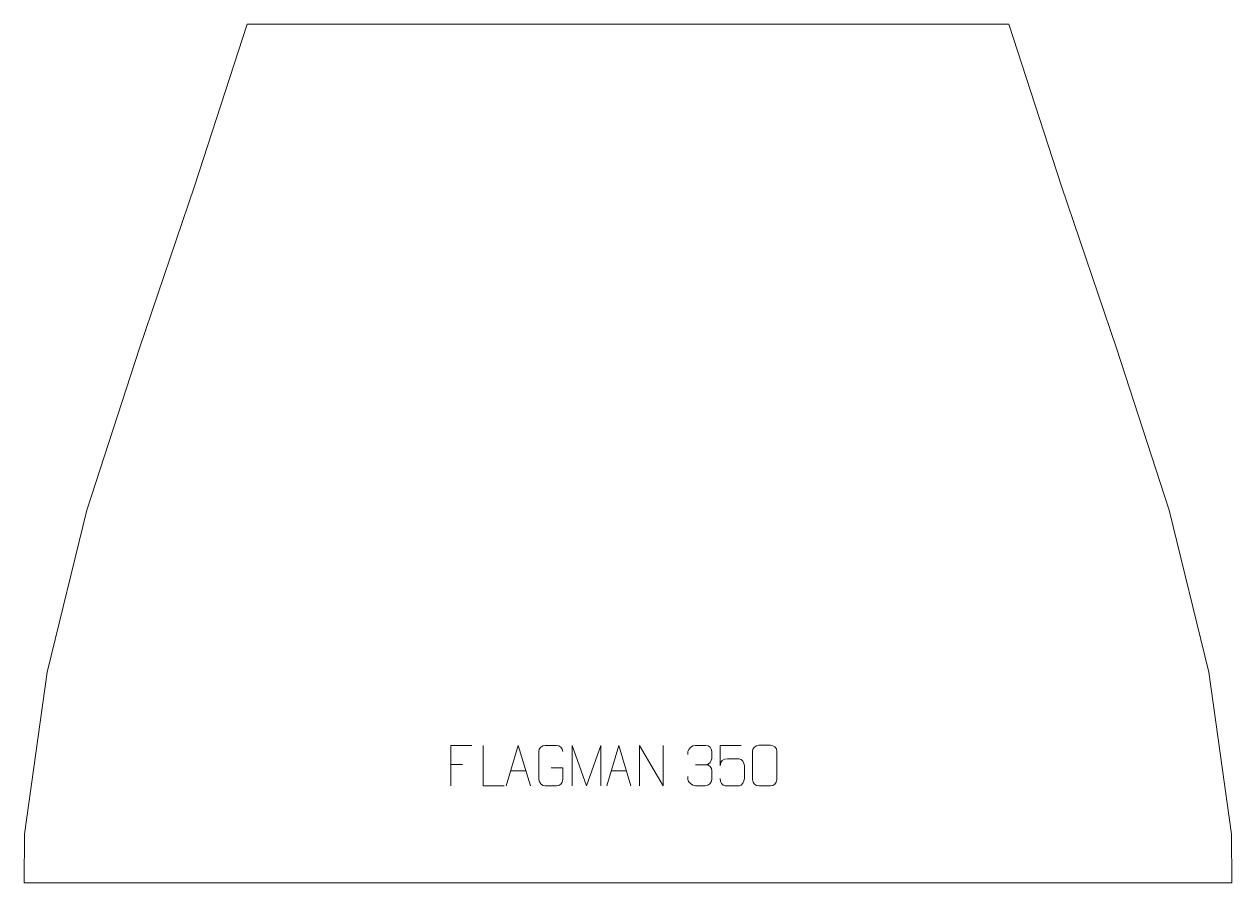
# Model space of a CAD drawing. Header units: millimetres. Extents: x -361 to 384, y 823 to 1353.
import ezdxf

# ---------------------------------------------------------------- set-up
doc = ezdxf.new("R2010")
doc.units = ezdxf.units.MM
doc.header["$MEASUREMENT"] = 0
doc.layers.add('layer 1', color=7, linetype='Continuous')

msp = doc.modelspace()

# ---------------------------------------------------------------- linework, layer by layer
at = {"layer": 'layer 1', "color": 242, "lineweight": 9}
msp.add_open_spline([(-223.3977, 1352.9326), (-223.3977, 1352.9326), (246.6025, 1352.9326), (246.6025, 1352.9326), (246.6025, 1352.9326), (246.6025, 1352.9326), (279.1012, 1252.9323), (279.1012, 1252.9323), (279.1012, 1252.9323), (279.1012, 1252.9323), (313.102, 1152.932), (313.102, 1152.932), (313.102, 1152.932), (313.102, 1152.932), (345.6012, 1052.9332), (345.6012, 1052.9332), (345.6012, 1052.9332), (345.6012, 1052.9332), (370.1023, 952.9324), (370.1023, 952.9324), (370.1023, 952.9324), (370.1023, 952.9324), (384.1026, 852.934), (384.1026, 852.934), (384.1026, 852.934), (384.1026, 852.934), (384.3265, 822.9337), (384.3265, 822.9337), (384.3265, 822.9337), (384.3265, 822.9337), (-361.1217, 822.9337), (-361.1217, 822.9337), (-361.1217, 822.9337), (-361.1217, 822.9337), (-360.8978, 852.934), (-360.8978, 852.934), (-360.8978, 852.934), (-360.8978, 852.934), (-346.8975, 952.9324), (-346.8975, 952.9324), (-346.8975, 952.9324), (-346.8975, 952.9324), (-322.3964, 1052.9332), (-322.3964, 1052.9332), (-322.3964, 1052.9332), (-322.3964, 1052.9332), (-289.8972, 1152.932), (-289.8972, 1152.932), (-289.8972, 1152.932), (-289.8972, 1152.932), (-255.8968, 1252.9323), (-255.8968, 1252.9323), (-255.8968, 1252.9323), (-255.8968, 1252.9323), (-223.3977, 1352.9326), (-223.3977, 1352.9326)], degree=3, knots=[0, 0, 0, 0, 0.06666667, 0.06666667, 0.06666667, 0.06666667, 0.13333333, 0.13333333, 0.13333333, 0.13333333, 0.2, 0.2, 0.2, 0.2, 0.26666667, 0.26666667, 0.26666667, 0.26666667, 0.33333333, 0.33333333, 0.33333333, 0.33333333, 0.4, 0.4, 0.4, 0.4, 0.46666667, 0.46666667, 0.46666667, 0.46666667, 0.53333333, 0.53333333, 0.53333333, 0.53333333, 0.6, 0.6, 0.6, 0.6, 0.66666667, 0.66666667, 0.66666667, 0.66666667, 0.73333333, 0.73333333, 0.73333333, 0.73333333, 0.8, 0.8, 0.8, 0.8, 0.86666667, 0.86666667, 0.86666667, 0.86666667, 1, 1, 1, 1], dxfattribs=at)
at = {"layer": 'layer 1', "color": 250, "lineweight": 9}
for points, knots in [([(-84.8417, 907.7934), (-84.8417, 907.7934), (-97.7157, 907.7934), (-97.7157, 907.7934), (-97.7157, 907.7934), (-97.7157, 907.7934), (-97.7157, 882.8398), (-97.7157, 882.8398)], [0, 0, 0, 0, 0.33333333, 0.33333333, 0.33333333, 0.33333333, 1, 1, 1, 1]), ([(-64.8042, 882.8398), (-64.8042, 882.8398), (-77.7533, 882.8398), (-77.7533, 882.8398), (-77.7533, 882.8398), (-77.7533, 882.8398), (-77.7533, 907.7934), (-77.7533, 907.7934)], [0, 0, 0, 0, 0.33333333, 0.33333333, 0.33333333, 0.33333333, 1, 1, 1, 1]), ([(-63.4971, 882.8399), (-63.4971, 882.8399), (-56.1261, 907.7934), (-56.1261, 907.7934), (-56.1261, 907.7934), (-56.1261, 907.7934), (-48.5562, 882.8399), (-48.5562, 882.8399)], [0, 0, 0, 0, 0.33333333, 0.33333333, 0.33333333, 0.33333333, 1, 1, 1, 1]), ([(-35.7717, 893.8256), (-35.7717, 893.8256), (-28.6036, 893.8256), (-28.6036, 893.8256), (-28.6036, 893.8256), (-28.6036, 893.8256), (-28.6036, 886.6575), (-28.6036, 886.6575), (-28.6036, 886.6575), (-28.7433, 884.3341), (-30.4205, 882.8545), (-32.5683, 882.8437), (-32.5683, 882.8437), (-34.9001, 882.8441), (-37.2321, 882.8441), (-39.5636, 882.8437), (-39.5636, 882.8437), (-41.4885, 882.7383), (-43.4607, 884.6228), (-43.4495, 886.6401), (-43.4495, 886.6401), (-43.4491, 892.4102), (-43.4491, 898.1799), (-43.4495, 903.9492), (-43.4495, 903.9492), (-43.4453, 906.0873), (-41.6985, 907.8065), (-39.5462, 907.7931), (-39.5462, 907.7931), (-37.2205, 907.7931), (-34.8944, 907.7931), (-32.5683, 907.7931), (-32.5683, 907.7931), (-30.6216, 907.8285), (-28.6302, 906.337), (-28.6036, 903.8993)], [0, 0, 0, 0, 0.1, 0.1, 0.1, 0.1, 0.2, 0.2, 0.2, 0.2, 0.3, 0.3, 0.3, 0.3, 0.4, 0.4, 0.4, 0.4, 0.5, 0.5, 0.5, 0.5, 0.6, 0.6, 0.6, 0.6, 0.7, 0.7, 0.7, 0.7, 0.8, 0.8, 0.8, 0.8, 1, 1, 1, 1]), ([(-22.8691, 882.8377), (-22.8691, 882.8377), (-22.8691, 907.7956), (-22.8691, 907.7956), (-22.8691, 907.7956), (-22.8691, 907.7956), (-13.944, 882.8377), (-13.944, 882.8377), (-13.944, 882.8377), (-13.944, 882.8377), (-5.1841, 907.7951), (-5.1841, 907.7951), (-5.1841, 907.7951), (-5.1841, 907.7951), (-5.1841, 882.8377), (-5.1841, 882.8377)], [0, 0, 0, 0, 0.2, 0.2, 0.2, 0.2, 0.4, 0.4, 0.4, 0.4, 0.6, 0.6, 0.6, 0.6, 1, 1, 1, 1]), ([(-1.4971, 882.8399), (-1.4971, 882.8399), (5.8739, 907.7934), (5.8739, 907.7934), (5.8739, 907.7934), (5.8739, 907.7934), (13.4438, 882.8399), (13.4438, 882.8399)], [0, 0, 0, 0, 0.33333333, 0.33333333, 0.33333333, 0.33333333, 1, 1, 1, 1]), ([(18.646, 882.8399), (18.646, 882.8399), (18.646, 907.7934), (18.646, 907.7934), (18.646, 907.7934), (18.646, 907.7934), (33.3008, 882.8399), (33.3008, 882.8399), (33.3008, 882.8399), (33.3008, 882.8399), (33.3008, 907.7934), (33.3008, 907.7934)], [0, 0, 0, 0, 0.25, 0.25, 0.25, 0.25, 0.5, 0.5, 0.5, 0.5, 1, 1, 1, 1]), ([(48.6088, 902.1091), (48.6088, 902.1091), (48.6088, 903.9663), (48.6088, 903.9663), (48.6088, 903.9663), (48.5945, 905.7082), (51.259, 907.8263), (53.3181, 907.8036), (53.3181, 907.8036), (55.3822, 907.8036), (57.4462, 907.8036), (59.5099, 907.8036), (59.5099, 907.8036), (61.7044, 907.8124), (63.3027, 905.9656), (63.3471, 904.0535), (63.3471, 904.0535), (63.3467, 902.6184), (63.3467, 901.1833), (63.3471, 899.7478), (63.3471, 899.7478), (63.2985, 898.0943), (61.6959, 895.8643), (59.4976, 895.8743), (59.4976, 895.8743), (61.7013, 895.8631), (63.3093, 894.0599), (63.3633, 892.0004), (63.3633, 892.0004), (63.3629, 890.2157), (63.3629, 888.431), (63.3633, 886.6459), (63.3633, 886.6459), (63.3734, 884.5845), (61.3185, 882.8214), (59.4976, 882.8295), (59.4976, 882.8295), (57.4323, 882.8298), (55.3671, 882.8298), (53.3015, 882.8295), (53.3015, 882.8295), (51.1329, 882.841), (48.6019, 885.2412), (48.5833, 886.703), (48.5833, 886.703), (48.5833, 886.703), (48.5833, 888.6116), (48.5833, 888.6116)], [0, 0, 0, 0, 0.07692308, 0.07692308, 0.07692308, 0.07692308, 0.15384615, 0.15384615, 0.15384615, 0.15384615, 0.23076923, 0.23076923, 0.23076923, 0.23076923, 0.30769231, 0.30769231, 0.30769231, 0.30769231, 0.38461538, 0.38461538, 0.38461538, 0.38461538, 0.46153846, 0.46153846, 0.46153846, 0.46153846, 0.53846154, 0.53846154, 0.53846154, 0.53846154, 0.61538462, 0.61538462, 0.61538462, 0.61538462, 0.69230769, 0.69230769, 0.69230769, 0.69230769, 0.76923077, 0.76923077, 0.76923077, 0.76923077, 0.84615385, 0.84615385, 0.84615385, 0.84615385, 1, 1, 1, 1]), ([(81.3674, 907.7714), (81.3674, 907.7714), (68.5157, 907.7714), (68.5157, 907.7714), (68.5157, 907.7714), (68.516, 903.5408), (68.516, 899.3099), (68.5157, 895.0787), (68.5157, 895.0787), (68.5154, 898.3888), (70.1464, 899.4606), (72.9584, 899.5211), (72.9584, 899.5211), (75.398, 899.5214), (77.8375, 899.5214), (80.2767, 899.5211), (80.2767, 899.5211), (81.9265, 899.5279), (83.4014, 897.1474), (83.4299, 895.0787), (83.4299, 895.0787), (83.4296, 892.4914), (83.4296, 889.9038), (83.4299, 887.3161), (83.4299, 887.3161), (83.4761, 885.3567), (81.9767, 882.9204), (80.3508, 882.8619), (80.3508, 882.8619), (78.3943, 882.8622), (73.4993, 882.8622), (71.5423, 882.8619), (71.5423, 882.8619), (69.6968, 882.8531), (68.5897, 884.8179), (68.5689, 887.369)], [0, 0, 0, 0, 0.1, 0.1, 0.1, 0.1, 0.2, 0.2, 0.2, 0.2, 0.3, 0.3, 0.3, 0.3, 0.4, 0.4, 0.4, 0.4, 0.5, 0.5, 0.5, 0.5, 0.6, 0.6, 0.6, 0.6, 0.7, 0.7, 0.7, 0.7, 0.8, 0.8, 0.8, 0.8, 1, 1, 1, 1]), ([(92.3926, 907.8159), (94.7587, 907.8159), (97.1252, 907.8159), (99.4917, 907.8159), (99.4917, 907.8159), (101.4722, 907.8515), (103.4982, 906.3572), (103.5253, 903.9151), (103.5253, 903.9151), (103.5249, 898.1577), (103.5249, 892.3999), (103.5253, 886.6417), (103.5253, 886.6417), (103.3832, 884.3141), (101.6768, 882.8318), (99.4917, 882.821), (99.4917, 882.821), (97.1193, 882.8214), (94.7469, 882.8214), (92.3749, 882.821), (92.3749, 882.821), (90.4164, 882.7154), (88.41, 884.6033), (88.4214, 886.6243), (88.4214, 886.6243), (88.4218, 892.4049), (88.4218, 898.1852), (88.4214, 903.965), (88.4214, 903.965), (88.4257, 906.107), (90.2028, 907.8295), (92.3926, 907.8159)], [0, 0, 0, 0, 0.11111111, 0.11111111, 0.11111111, 0.11111111, 0.22222222, 0.22222222, 0.22222222, 0.22222222, 0.33333333, 0.33333333, 0.33333333, 0.33333333, 0.44444444, 0.44444444, 0.44444444, 0.44444444, 0.55555556, 0.55555556, 0.55555556, 0.55555556, 0.66666667, 0.66666667, 0.66666667, 0.66666667, 0.77777778, 0.77777778, 0.77777778, 0.77777778, 1, 1, 1, 1])]:
    msp.add_open_spline(points, degree=3, knots=knots, dxfattribs=at)
for points in [[(-97.7157, 895.9137), (-97.7157, 895.9137), (-90.5476, 895.9137), (-90.5476, 895.9137)], [(53.3185, 895.8639), (53.3185, 895.8639), (59.5149, 895.8639), (59.5149, 895.8639)], [(-60.7745, 892.0893), (-60.7745, 892.0893), (-51.2788, 892.0893), (-51.2788, 892.0893)], [(1.2255, 892.0893), (1.2255, 892.0893), (10.7212, 892.0893), (10.7212, 892.0893)]]:
    msp.add_open_spline(points, degree=3, dxfattribs=at)

doc.saveas('drawing.dxf')
